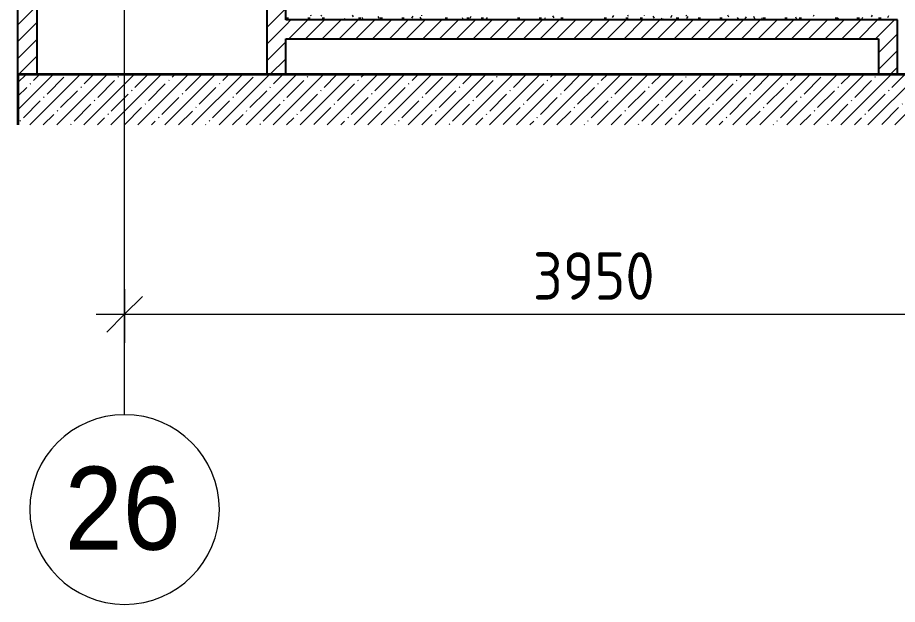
# Model space of a CAD drawing. Header units: millimetres. Extents: x 91786 to 132940, y -1987 to 10096.
# Drawn here: x 94209 to 97920, y 3166 to 5640 of the extents above; entities that cross this region are included whole.
import ezdxf

# ---------------------------------------------------------------- set-up
doc = ezdxf.new("R2010")
doc.units = ezdxf.units.MM
for name, color, linetype, lineweight in [('A-ANNO-DIMS', 7, 'Continuous', 9), ('A-ANNO-DIMS-100', 7, 'Continuous', 9), ('I-WALL', 7, 'Continuous', 9), ('Оси', 7, 'Continuous', 9), ('Оси-1', 7, 'Continuous', 20)]:
    doc.layers.add(name, color=color, linetype=linetype, lineweight=lineweight)
doc.layers.add('A-WALL-1', color=7, linetype='Continuous', lineweight=25, true_color=0x3c3c3c)
doc.layers.add('A-WALL-3', color=7, linetype='Continuous', lineweight=35, true_color=0x3c3c3c)
doc.styles.add('Arial', font='arial.ttf', dxfattribs={"width": 0.9, "height": 350})
doc.styles.add('ISOCPEUR', font='isocpeur.ttf', dxfattribs={"width": 0.9, "height": 200})
doc.dimstyles.new('ISO-2_0_0_9К_Средний_округл2', dxfattribs={"dimscale": 304.8, "dimtxt": 199.196235, "dimasz": 0.492126, "dimexe": 0.393701, "dimexo": 0, "dimgap": 0, "dimtad": 1, "dimdec": 0, "dimrnd": 10, "dimzin": 0, "dimdsep": 46, "dimtxsty": 'ISOCPEUR', "dimblk1": 'OBLIQUE', "dimblk2": 'OBLIQUE', "dimsah": 1, "dimcen": 0.09, "dimdle": 0.393701, "dimazin": 0, "dimtfac": 1, "dimtdec": 4, "dimtix": 1, "dimtmove": 0, "dimatfit": 3, "dimfxl": 1, "dimtvp": 1, "dimtolj": 1, "dimtzin": 0, "dimarcsym": 2})
pattern_1 = [(45, (0, 0), (-35.35534, 35.35534), [])]
pattern_2 = [(0, (0, 0), (121.92, 30.48), [10.058, -81.382, 10.058, -81.382, -487.68]), (0, (0, 0), (121.92, 30.48), [-182.88, 10.058, -172.822, 10.058, -81.382, -213.36]), (0, (0, 0), (121.92, 30.48), [-457.2, 10.058, -50.902, 10.058, -142.342]), (120, (45.72, 15.24), (-87.356454, 90.345817), [10.058, -81.382, 10.058, -81.382, -487.68]), (120, (45.72, 15.24), (-87.356454, 90.345817), [-182.88, 10.058, -172.822, 10.058, -81.382, -213.36]), (120, (45.72, 15.24), (-87.356454, 90.345817), [-457.2, 10.058, -50.902, 10.058, -142.342]), (240, (60.96, 76.2), (-34.563546, -120.825817), [10.058, -81.382, 10.058, -81.382, -487.68]), (240, (60.96, 76.2), (-34.563546, -120.825817), [-182.88, 10.058, -172.822, 10.058, -81.382, -213.36]), (240, (60.96, 76.2), (-34.563546, -120.825817), [-457.2, 10.058, -50.902, 10.058, -142.342])]

# ---------------------------------------------------------------- blocks, each defined once
blk = doc.blocks.new('Ось сетки - D8-29747960-План разверток пом_ 1_66_ Этаж 1')
at = {"layer": 'Оси-1'}
for start, end in [(360, 180), (180, 360)]:
    blk.add_arc((0, 0), 4, start, end, dxfattribs=at)
blk = doc.blocks.new('DIMBLOCK1-План разверток пом_ 1_66_ Этаж 1')
at = {"layer": 'A-ANNO-DIMS-100'}
for p, q in [((94660, 4495.2), (94660, 4269.1)), ((94660, 4389.1), (94660, 4495.2)), ((98610, 4495.2), (98610, 4269.1)), ((98610, 4389.1), (98610, 4495.2)), ((94540, 4389.1), (98610, 4389.1))]:
    blk.add_line(p, q, dxfattribs=at)
at = {"layer": 'A-ANNO-DIMS-100', "lineweight": 20}
for p, q in [((94660, 4389.1), (94735, 4464.1)), ((98610, 4389.1), (98685, 4464.1)), ((94660, 4389.1), (94585, 4314.1)), ((98610, 4389.1), (98535, 4314.1))]:
    blk.add_line(p, q, dxfattribs=at)
at = {"layer": 'A-ANNO-DIMS-100', "color": 0, "insert": (96382.2, 4650.4), "char_height": 200, "width": 606.782, "attachment_point": 1, "line_spacing_factor": 1.149209, "style": 'ISOCPEUR'}
blk.add_mtext('3950', dxfattribs=at)
blk = doc.blocks.new('_Oblique')
at = {"color": 0, "linetype": 'ByBlock', "lineweight": -2}
blk.add_line((-0.5, -0.5), (0.5, 0.5), dxfattribs=at)

msp = doc.modelspace()

# ---------------------------------------------------------------- hatches: boundary and pattern name
at = {"layer": 'I-WALL'}
h = msp.add_hatch(dxfattribs=at)
h.set_pattern_fill('FP_1', color=256, style=0, pattern_type=2)
h.set_pattern_definition(pattern_1)
h.paths.add_polyline_path([(94290, 5400), (94290, 10095.8), (94210, 10095.8), (94210, 5400)])
h = msp.add_hatch(dxfattribs=at)
h.set_pattern_fill('FP_5', color=256, style=0, pattern_type=2)
h.set_pattern_definition(pattern_2)
h.paths.add_polyline_path([(94208.7, 5187.6), (94210, 5187.6), (94210, 6600), (94208.7, 6600), (94208.7, 5801.1)])
h = msp.add_hatch(dxfattribs=at)
h.set_pattern_fill('FP_1', color=256, style=0, pattern_type=2)
h.set_pattern_definition(pattern_1)
h.paths.add_polyline_path([(95340, 5400), (95340, 5830), (95260, 5830), (95260, 5400)])
h = msp.add_hatch(dxfattribs=at)
h.set_pattern_fill('FP_5', color=256, style=0, pattern_type=2)
h.set_pattern_definition(pattern_2)
h.paths.add_polyline_path([(97920, 5630), (97920, 5650), (95340, 5650), (95340, 5630), (97912.1, 5630)])
h = msp.add_hatch(dxfattribs=at)
h.set_pattern_fill('FP_1', color=256, style=0, pattern_type=2)
h.set_pattern_definition(pattern_1)
h.paths.add_polyline_path([(97840, 5550), (97840, 5630), (95340, 5630), (95340, 5550), (97694.3, 5550)])
h = msp.add_hatch(dxfattribs=at)
h.set_pattern_fill('FP_1', color=256, style=0, pattern_type=2)
h.set_pattern_definition(pattern_1)
h.paths.add_polyline_path([(97840, 5400), (97920, 5400), (97920, 5630), (97840, 5630), (97840, 5494.4)])
h = msp.add_hatch(dxfattribs=at)
h.set_pattern_fill('FP_2', color=256, style=0, pattern_type=2)
h.set_pattern_definition([(45, (0, 0), (-57.024626, 57.024626), []), (45, (57.025, 0), (-57.024626, 57.024626), [100.806, -20.161, 3.353, -16.808])])
h.paths.add_polyline_path([(100722.8, 5187.6), (101179.9, 5187.6), (101179.9, 5400), (100710, 5400), (100710, 5187.6)])
h.paths.add_polyline_path([(95951.5, 5187.6), (99660, 5187.6), (99660, 5400), (94210, 5400), (94210, 5187.6), (95515.8, 5187.6)])

# ---------------------------------------------------------------- linework, layer by layer
at = {"layer": 'A-WALL-1'}
for p, q in [((94290, 10000), (94290, 5400)), ((94210, 5400), (94210, 6620)), ((95340, 5630), (95340, 5830)), ((95260, 5750), (95260, 5400)), ((97920, 5630), (95340, 5630)), ((97920, 5400), (97920, 5630)), ((95340, 5550), (97840, 5550)), ((95340, 5400), (95340, 5550)), ((97840, 5550), (97840, 5400))]:
    msp.add_line(p, q, dxfattribs=at)
at = {"layer": 'A-WALL-3'}
for p, q in [((99630, 5400), (94210, 5400)), ((94210, 5400), (94210, 5187.6))]:
    msp.add_line(p, q, dxfattribs=at)
at = {"layer": 'Оси'}
msp.add_line((94660, 3965.5), (94660, 6465.5), dxfattribs=at)

# ---------------------------------------------------------------- block references
at = {"layer": 'Оси-1', "xscale": 99.99999999999993, "yscale": 99.99999999999993, "zscale": 99.99999999999993}
msp.add_blockref('Ось сетки - D8-29747960-План разверток пом_ 1_66_ Этаж 1', (94660, 3565.5), dxfattribs=at)

# ---------------------------------------------------------------- texts
at = {"layer": 'Оси', "insert": (94407.4, 3746.2), "char_height": 350, "width": 606.076, "attachment_point": 1, "style": 'Arial'}
msp.add_mtext('26', dxfattribs=at)

# ---------------------------------------------------------------- dimensions: what is measured, and where the dimension line sits
at = {"layer": 'A-ANNO-DIMS'}
dim = msp.add_linear_dim(base=(98610, 4389.1), p1=(94660, 4495.2), p2=(98610, 4495.2), dimstyle='ISO-2_0_0_9К_Средний_округл2', override={"dimpost": '<>', "dimfxl": 3950}, dxfattribs=at)
dim.commit()
dim.dimension.update_dxf_attribs({"geometry": 'DIMBLOCK1-План разверток пом_ 1_66_ Этаж 1', "text_midpoint": (96635, 4489.1)})

doc.saveas('drawing.dxf')
